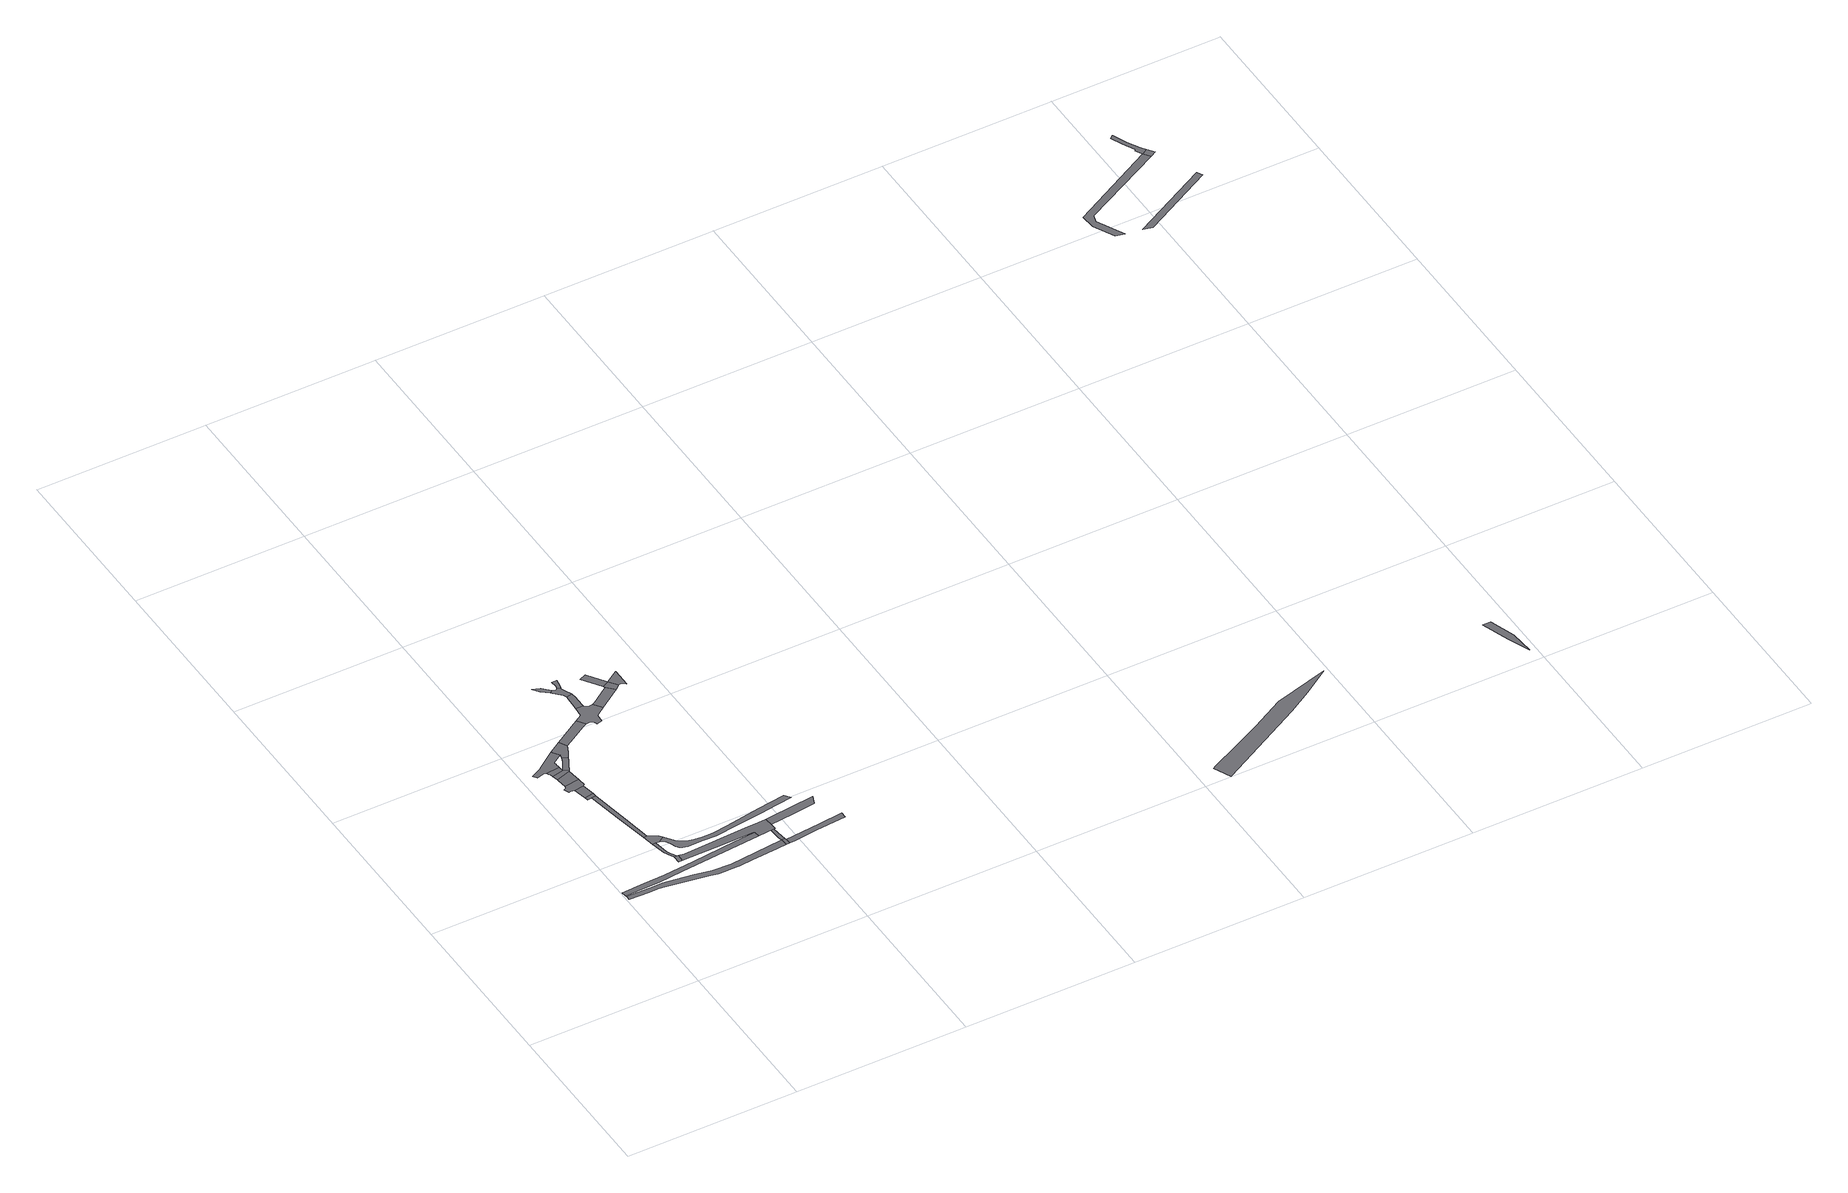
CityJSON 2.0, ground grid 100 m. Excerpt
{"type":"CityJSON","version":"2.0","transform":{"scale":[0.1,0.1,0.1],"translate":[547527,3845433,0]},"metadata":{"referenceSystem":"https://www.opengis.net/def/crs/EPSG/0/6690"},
"CityObjects":{
"road1":{"type":"Road","geometry":[{"type":"MultiSurface","lod":"1","boundaries":[[[0,1,2,3,4]]]}]},
"road2":{"type":"Road","geometry":[{"type":"MultiSurface","lod":"1","boundaries":[[[5,6,7,8,9,10,0,4]]]}]},
"road3":{"type":"Road","geometry":[{"type":"MultiSurface","lod":"1","boundaries":[[[11,12,13,14,15,16,17,18,19,20,21]]]}]},
"road4":{"type":"Road","attributes":{"RoadStructureAttribute.sectionType":"1"},"geometry":[{"type":"MultiSurface","lod":"1","boundaries":[[[22,23,24,25,26,27,28,29,30,31,32,33,34,35,36,37,38,39,40,41,42,43,44]]]}]},
"road5":{"type":"Road","attributes":{"RoadStructureAttribute.sectionType":"1"},"geometry":[{"type":"MultiSurface","lod":"1","boundaries":[[[45,46,47,48,49,50]]]}]},
"road6":{"type":"Road","geometry":[{"type":"MultiSurface","lod":"1","boundaries":[[[51,52,50,49,8,7,53,54]]]}]},
"road7":{"type":"Road","geometry":[{"type":"MultiSurface","lod":"1","boundaries":[[[55,56,57,47,46]]]}]},
"road8":{"type":"Road","geometry":[{"type":"MultiSurface","lod":"1","boundaries":[[[58,59,60,61,62,63,64,65,66]]]}]},
"road9":{"type":"Road","attributes":{"RoadStructureAttribute.sectionType":"1"},"geometry":[{"type":"MultiSurface","lod":"1","boundaries":[[[66,65,56,55]]]}]},
"road10":{"type":"Road","attributes":{"RoadStructureAttribute.sectionType":"1"},"geometry":[{"type":"MultiSurface","lod":"1","boundaries":[[[67,68,69,70,71,72]]]}]},
"road11":{"type":"Road","attributes":{"RoadStructureAttribute.sectionType":"1"},"geometry":[{"type":"MultiSurface","lod":"1","boundaries":[[[73,74,75,60,59]]]}]},
"road12":{"type":"Road","geometry":[{"type":"MultiSurface","lod":"1","boundaries":[[[76,77,78,79,80,81,82,83,68,67,84,85,86,87,88]]]}]},
"road13":{"type":"Road","geometry":[{"type":"MultiSurface","lod":"1","boundaries":[[[72,71,74,73,89]]]}]},
"road14":{"type":"Road","geometry":[{"type":"MultiSurface","lod":"1","boundaries":[[[90,91,92,93,94,95,72,89,96,97,98]]]}]},
"road15":{"type":"Road","geometry":[{"type":"MultiSurface","lod":"1","boundaries":[[[99,100,77,76,88,90,98,101,102,103,104]]]}]},
"road16":{"type":"Road","geometry":[{"type":"MultiSurface","lod":"1","boundaries":[[[105,106,107,108,3,2,109,110,111,11,21,112,113,114]]]}]},
"road17":{"type":"Road","attributes":{"RoadStructureAttribute.sectionType":"1"},"geometry":[{"type":"MultiSurface","lod":"1","boundaries":[[[115,99,104,116,117,118]]]}]},
"road18":{"type":"Road","attributes":{"RoadStructureAttribute.sectionType":"1"},"geometry":[{"type":"MultiSurface","lod":"1","boundaries":[[[119,120,121,122,123,124,125,126,127,128,129,130,131,132,133,134,135,136,137,138,139,140,141,142,143,54,53]]]}]},
"road19":{"type":"Road","geometry":[{"type":"MultiSurface","lod":"1","boundaries":[[[144,44,43,145,146]]]}]},
"road20":{"type":"Road","geometry":[{"type":"MultiSurface","lod":"1","boundaries":[[[147,148,149,150,151]]]}]},
"road21":{"type":"Road","geometry":[{"type":"MultiSurface","lod":"1","boundaries":[[[152,112,153,154,44,144]]]}]},
"road22":{"type":"Road","geometry":[{"type":"MultiSurface","lod":"1","boundaries":[[[155,156,157,115,118,158,159,160,161,162,163,164,165,166,167,168,169,170]]]}]},
"road23":{"type":"Road","geometry":[{"type":"MultiSurface","lod":"1","boundaries":[[[171,172,151,150,173,174,175,176,177,178,179,180,181]]]}]},
"road24":{"type":"Road","geometry":[{"type":"MultiSurface","lod":"1","boundaries":[[[182,183,176,175,156,155,170]]]}]},
"road25":{"type":"Road","geometry":[{"type":"MultiSurface","lod":"1","boundaries":[[[184,185,186,187,181,180]]]}]},
"road26":{"type":"Road","attributes":{"RoadStructureAttribute.sectionType":"1"},"geometry":[{"type":"MultiSurface","lod":"1","boundaries":[[[188,189,190,191,192,146,145]]]}]},
"road27":{"type":"Road","geometry":[{"type":"MultiSurface","lod":"1","boundaries":[[[193,194,195,167,166,196]]]}]},
"road28":{"type":"Road","geometry":[{"type":"MultiSurface","lod":"1","boundaries":[[[197,198,199,200,201,105,114]]]}]},
"road29":{"type":"Road","geometry":[{"type":"MultiSurface","lod":"1","boundaries":[[[202,203,204,205,206]]]}]},
"road30":{"type":"Road","geometry":[{"type":"MultiSurface","lod":"1","boundaries":[[[206,205,193,196,207]]]}]},
"road31":{"type":"Road","geometry":[{"type":"MultiSurface","lod":"1","boundaries":[[[208,209,210,211,206,207]]]}]},
"road32":{"type":"Road","attributes":{"RoadStructureAttribute.sectionType":"1"},"geometry":[{"type":"MultiSurface","lod":"1","boundaries":[[[212,213,214,215,216,217,218,219,220,221]]]}]},
"road33":{"type":"Road","attributes":{"RoadStructureAttribute.sectionType":"1"},"geometry":[{"type":"MultiSurface","lod":"1","boundaries":[[[222,223,224,225,226]]]}]},
"road34":{"type":"Road","attributes":{"RoadStructureAttribute.sectionType":"1"},"geometry":[{"type":"MultiSurface","lod":"1","boundaries":[[[227,228,229,230,231,232,233,234]]]}]},
"road35":{"type":"Road","attributes":{"RoadStructureAttribute.sectionType":"1"},"geometry":[{"type":"MultiSurface","lod":"1","boundaries":[[[235,236,237,238]]]}]},
"road36":{"type":"Road","attributes":{"RoadStructureAttribute.sectionType":"1"},"geometry":[{"type":"MultiSurface","lod":"1","boundaries":[[[239,240,241,242,243,244,245,246,247,227,248]]]}]},
"road37":{"type":"Road","geometry":[{"type":"MultiSurface","lod":"1","boundaries":[[[248,227,234,249]]]}]}
},
"vertices":[
[378,894,0],[378,847,0],[400,848,0],[400,893,0],[394,893,0],
[373,927,0],[364,952,0],[351,1036,0],[333,1033,0],[348,950,0],[361,926,0],
[829,851,0],[709,840,0],[447,813,0],[264,797,0],[142,792,0],[9,786,0],[12,756,0],[143,759,0],[213,761,0],[357,774,0],[832,816,0],
[605,698,0],[494,704,0],[398,722,0],[337,734,0],[225,749,0],[159,748,0],[143,748,0],[109,748,0],[14,749,0],[13,722,0],[130,720,0],[143,719,0],[180,719,0],[218,718,0],[468,676,0],[506,668,0],[547,666,0],[581,665,0],[633,665,0],[711,671,0],[868,685,0],[922,689,0],[919,730,0],
[310,1275,0],[271,1507,0],[244,1502,0],[282,1302,0],[319,1103,0],[339,1106,0],
[392,1074,0],[379,1082,0],[372,1034,0],[405,1059,0],
[267,1528,0],[215,1519,0],[219,1497,0],
[264,1613,0],[258,1660,0],[174,1649,0],[166,1632,0],[154,1626,0],[167,1599,0],[177,1602,0],[197,1596,0],[254,1605,0],
[221,1791,0],[140,1782,0],[147,1771,0],[153,1762,0],[157,1747,0],[225,1762,0],
[248,1738,0],[166,1712,0],[167,1702,0],
[250,1906,0],[245,1914,0],[132,1833,0],[130,1831,0],[67,1798,0],[83,1776,0],[130,1789,0],[133,1787,0],[219,1804,0],[218,1811,0],[217,1818,0],[215,1835,0],[274,1873,0],
[253,1747,0],
[269,1850,0],[267,1845,0],[264,1837,0],[262,1832,0],[257,1820,0],[252,1810,0],[273,1785,0],[287,1810,0],[300,1835,0],
[315,1959,0],[264,1928,0],[308,1852,0],[316,1866,0],[331,1897,0],[341,1916,0],
[929,912,0],[866,908,0],[826,906,0],[436,888,0],[600,851,0],[757,852,0],[829,856,0],[928,825,0],[934,825,0],[932,862,0],
[478,2060,0],[395,1948,0],[480,2000,0],[508,2013,0],
[390,1027,0],[400,1014,0],[413,994,0],[426,960,0],[436,945,0],[451,935,0],[481,928,0],[571,929,0],[646,927,0],[671,930,0],[758,940,0],[950,967,0],[967,970,0],[1128,994,0],[1102,1026,0],[941,1000,0],[738,968,0],[645,954,0],[643,954,0],[583,954,0],[536,961,0],[495,970,0],[458,990,0],[443,1002,0],[427,1025,0],
[939,734,0],[944,690,0],[942,724,0],
[447,2369,0],[406,2387,0],[432,2349,0],[473,2313,0],[487,2330,0],
[935,758,0],[911,822,0],[915,758,0],
[535,2145,0],[524,2146,0],[519,2085,0],[528,2015,0],[545,2013,0],[554,2002,0],[555,2001,0],[558,1986,0],[590,1996,0],[593,2024,0],[595,2043,0],[648,2080,0],[614,2129,0],[596,2128,0],[574,2136,0],[566,2143,0],
[510,2320,0],[500,2322,0],[482,2305,0],[523,2263,0],[530,2245,0],[563,2251,0],[558,2263,0],[547,2283,0],[537,2313,0],[540,2322,0],[520,2328,0],
[566,2153,0],[566,2223,0],
[547,2350,0],[549,2383,0],[521,2383,0],[524,2348,0],
[972,692,0],[1113,707,0],[1290,722,0],[1289,758,0],[1153,743,0],
[738,2210,0],[631,2136,0],[622,2132,0],[776,2168,0],
[993,869,0],[1079,877,0],[1204,892,0],[1226,943,0],[966,915,0],
[763,2247,0],[697,2347,0],[659,2329,0],[731,2221,0],[768,2240,0],
[806,2191,0],
[818,2196,0],[831,2191,0],[846,2178,0],[845,2291,0],
[3675,281,0],[3820,368,0],[3976,473,0],[3657,385,0],[3558,328,0],[3457,273,0],[3296,193,0],[3125,111,0],[3107,102,0],[3153,1,0],
[4917,209,0],[4966,82,0],[4954,225,0],[4903,372,0],[4858,371,0],
[5200,4411,0],[4688,4139,0],[4696,4054,0],[4757,3932,0],[4810,3920,0],[4728,4079,0],[4741,4124,0],[5228,4376,0],
[5365,4150,0],[4905,3906,0],[4958,3891,0],[5383,4117,0],
[5212,4464,0],[5174,4533,0],[5139,4614,0],[5138,4615,0],[5131,4609,0],[5118,4598,0],[5149,4533,0],[5185,4461,0],[5177,4451,0],[5233,4434,0],
[5263,4392,0]
]}
